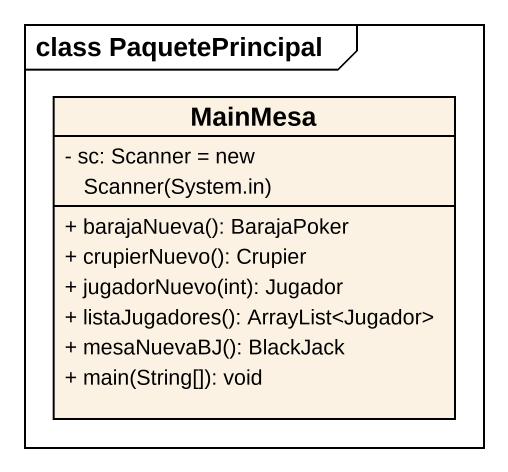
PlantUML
@startuml
mainframe class PaquetePrincipal
hide circle
hide empty members
skinparam classAttributeIconSize 0
class MainMesa {
  {field} - sc: Scanner = new Scanner(System.in)
  + barajaNueva(): BarajaPoker
  + crupierNuevo(): Crupier
  + jugadorNuevo(int): Jugador
  + listaJugadores(): ArrayList<Jugador>
  + mesaNuevaBJ(): BlackJack
  + main(String[]): void
}
@enduml
